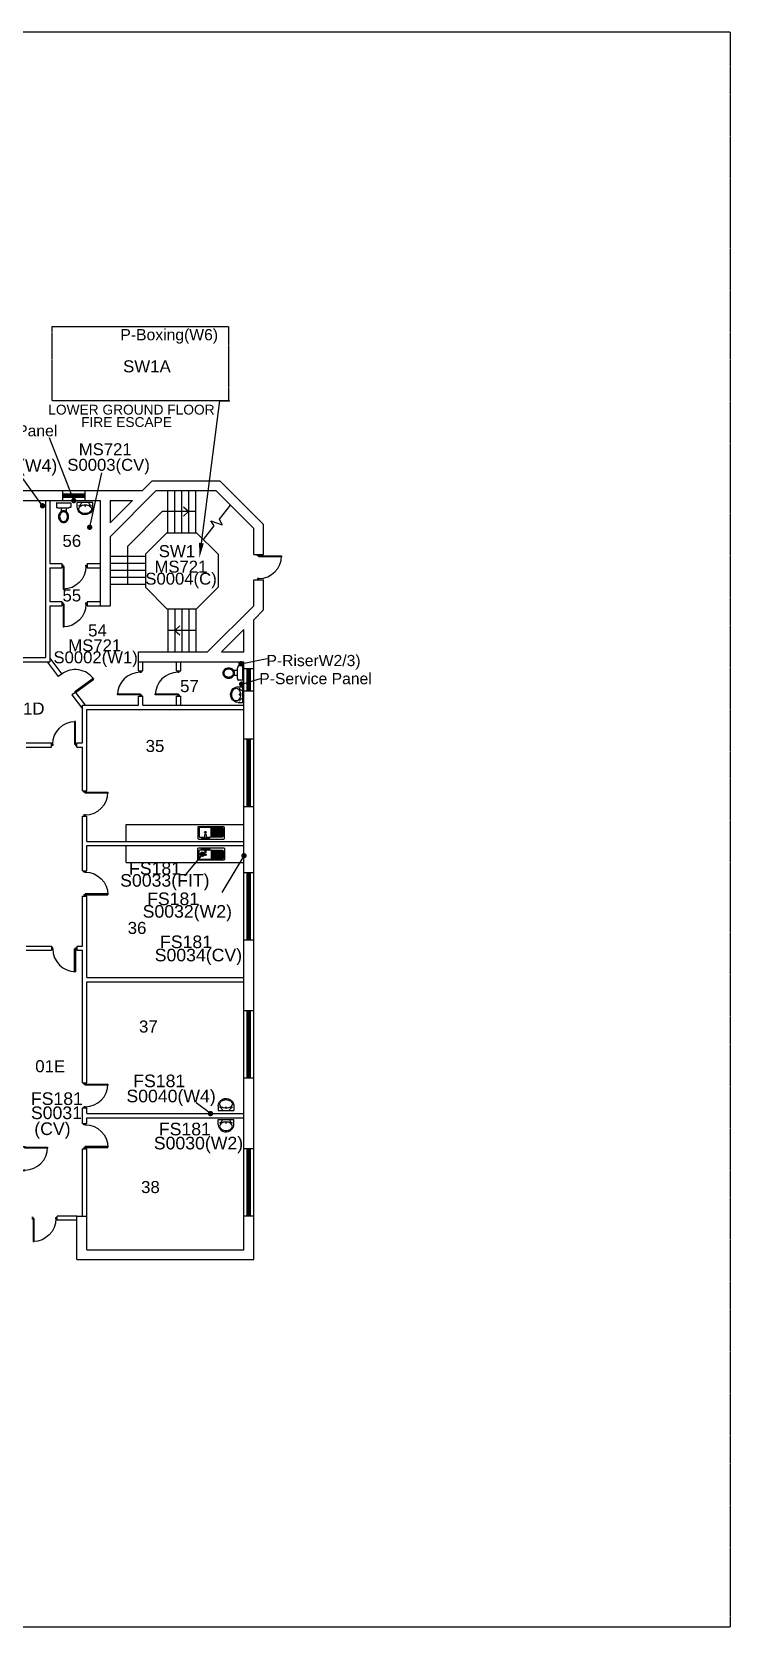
# Model space of a CAD drawing. Extents: x -211487 to 129179, y -113885 to 115281.
# Drawn here: x -119099 to -94244, y -55162 to 1681 of the extents above; entities that cross this region are included whole.
import ezdxf
from ezdxf import colors
from ezdxf.entities.mleader import LeaderData, LeaderLine
from ezdxf.math import Vec2, Vec3

# ---------------------------------------------------------------- set-up
doc = ezdxf.new("R2010")
doc.units = 0
doc.linetypes.add('HIDDEN', pattern=[0.375, 0.25, -0.125])
doc.layers.get('0').update_dxf_attribs({"linetype": 'CONTINUOUS'})
for name, color, linetype in [('BLD-PART', 7, 'CONTINUOUS'), ('BLD-STRUCT', 7, 'CONTINUOUS'), ('DOOR', 7, 'CONTINUOUS'), ('FURNITURE', 7, 'CONTINUOUS'), ('Items-Negative', 104, 'CONTINUOUS'), ('Items-Positive', 6, 'CONTINUOUS'), ('LINE_DRAWING', 7, 'CONTINUOUS'), ('Not in Remit', 253, 'CONTINUOUS'), ('ROOMS', 5, 'CONTINUOUS'), ('SAN-FIT', 7, 'CONTINUOUS')]:
    doc.layers.add(name, color=color, linetype=linetype)
doc.styles.add('BOX-TEXT', font='arial.ttf')
doc.styles.get("Standard").update_dxf_attribs({"font": 'arial.ttf'})

# ---------------------------------------------------------------- blocks, each defined once
blk = doc.blocks.new('DOORX')
for p, q in [((0.05, 0), (0.05, 0.9)), ((0.05, 0.9), (0.09, 0.9)), ((0.09, 0.9), (0.09, 0)), ((0, 0), (0.05, 0)), ((0.09, 0), (0.05, 0)), ((0.05, 0), (0.05, -0.05)), ((0.05, -0.05), (0, -0.05)), ((0.95, 0), (0.95, -0.05)), ((1, 0), (0.95, 0)), ((0.95, -0.05), (1, -0.05))]:
    blk.add_line(p, q)
blk.add_arc((0.05, 0), 0.9, 0, 90)
blk = doc.blocks.new('STANDARD')
blk.add_blockref('DOORX', (0.537, 0.256))
blk = doc.blocks.new('WHB2')
for p, q in [((-0.28, 0), (0.28, 0)), ((-0.28, -0.172), (-0.28, 0)), ((0.28, -0.137), (0.28, 0))]:
    blk.add_line(p, q)
blk.add_lwpolyline([(-0.001, -0.083, 0.068343), (-0.091, -0.095, 0.080514), (-0.162, -0.128, 0.107064), (-0.212, -0.181, 0.138337), (-0.228, -0.236, 0.138337), (-0.212, -0.292, 0.107064), (-0.162, -0.345, 0.080514), (-0.091, -0.377, 0.068343), (-0.001, -0.39, 0.068343), (0.089, -0.377, 0.080514), (0.16, -0.345, 0.107064), (0.21, -0.292, 0.138337), (0.226, -0.236, 0.138337), (0.21, -0.181, 0.107064), (0.16, -0.128, 0.080514), (0.089, -0.095, 0.068343)], format="xyb", close=True)
blk.add_circle((0, -0.116), 0.0142)
for centre, radius, start, end in [((-0.243, -0.009), 0.105, 292.8641, 4.7363), ((0.243, -0.009), 0.105, 175.2637, 247.1359), ((0, -0.154), 0.281, 183.5443, 3.5955), ((-0.154, -0.18), 0.0885, 123.0153, 148.8458), ((0.154, -0.18), 0.0885, 31.1542, 56.9847)]:
    blk.add_arc(centre, radius, start, end)
blk = doc.blocks.new('SINKRH')
for p, q in [((0, 0.469), (0, -0.469)), ((0.114, 0.364), (0.039, 0.364)), ((0.039, 0.364), (0.039, 0.064)), ((0.039, 0.064), (0.114, 0.064)), ((0.969, 0.5), (0.05, 0.5)), ((0.052, 0.195), (0.052, 0.242)), ((0.052, 0.242), (0.362, 0.242)), ((0.362, 0.195), (0.052, 0.195)), ((0.114, 0.242), (0.114, 0.364)), ((0.114, 0.064), (0.114, 0.195)), ((0.153, 0.432), (0.15, 0.422)), ((0.15, 0.422), (0.151, 0.419)), ((0.15, 0.195), (0.15, 0.031)), ((0.151, 0.419), (0.151, 0.242)), ((0.2, 0.45), (0.18, 0.448)), ((0.185, 0.001), (0.185, -0.419)), ((0.9, 0.45), (0.2, 0.45)), ((0.5, 0.217), (0.503, 0.229)), ((0.503, 0.205), (0.5, 0.217)), ((0.554, 0.183), (0.532, 0.186)), ((0.534, 0.249), (0.554, 0.251)), ((0.554, 0.251), (0.575, 0.248)), ((0.575, 0.186), (0.554, 0.183)), ((0.604, 0.229), (0.608, 0.217)), ((0.608, 0.217), (0.604, 0.205)), ((0.912, -0.419), (0.912, 0)), ((0.95, 0.031), (0.95, 0.419)), ((1, -0.469), (1, 0.469)), ((0.05, -0.5), (0.95, -0.5)), ((0.2, 0), (0.9, 0)), ((0.235, -0.45), (0.862, -0.45)), ((0.25, -0.45), (0.25, 0)), ((0.35, -0.45), (0.35, 0)), ((0.45, -0.45), (0.45, 0)), ((0.55, -0.45), (0.55, 0)), ((0.65, -0.45), (0.65, 0)), ((0.75, -0.45), (0.75, 0)), ((0.85, -0.45), (0.85, 0))]:
    blk.add_line(p, q)
for centre, radius, start, end in [((0.048, 0.448), 0.0522, 87.70731, 156.59507), ((0.198, 0.052), 0.0521, 203.49901, 272.49022), ((0.182, 0.41), 0.0364, 119.36759, 143.64381), ((0.193, 0.391), 0.058, 103.12073, 119.36759), ((0.362, 0.219), 0.0233, 270, 90), ((0.537, 0.207), 0.0403, 122.00538, 146.4659), ((0.537, 0.227), 0.0403, 213.5341, 237.99462), ((0.551, 0.185), 0.0663, 104.51428, 122.00538), ((0.547, 0.244), 0.0596, 237.99462, 255.48572), ((0.561, 0.19), 0.0596, 57.99462, 75.48572), ((0.561, 0.244), 0.0596, 284.51428, 302.00538), ((0.571, 0.207), 0.0403, 33.5341, 57.99462), ((0.571, 0.227), 0.0403, 302.00538, 326.4659), ((0.902, 0.398), 0.0521, 23.49901, 92.49022), ((0.902, 0.052), 0.0521, 267.50978, 336.50099), ((0.969, 0.469), 0.0313, 360, 90), ((0.048, -0.448), 0.0519, 203.59362, 272.68816), ((0.233, -0.398), 0.0521, 203.49901, 272.49022), ((0.864, -0.398), 0.0521, 267.50978, 336.50099), ((0.952, -0.448), 0.0521, 267.50978, 336.50099)]:
    blk.add_arc(centre, radius, start, end)
blk = doc.blocks.new('WC1')
for p, q in [((0, -0.24), (0, 0.24)), ((0.015, 0.255), (0.156, 0.255)), ((0.171, 0.24), (0.171, 0.213)), ((0.171, 0.213), (0.189, 0.176)), ((0.189, 0.176), (0.189, -0.176)), ((0.189, 0.088), (0.313, 0.088)), ((0.015, -0.255), (0.156, -0.255)), ((0.171, -0.213), (0.189, -0.176)), ((0.171, -0.24), (0.171, -0.213)), ((0.189, -0.088), (0.312, -0.088))]:
    blk.add_line(p, q)
for points in [[(0.496, -0.18, 0.084445), (0.579, -0.166, 0.091522), (0.646, -0.128, 0.103706), (0.696, -0.063, 0.134256), (0.708, -0.001, 0.114344), (0.692, 0.066, 0.103706), (0.646, 0.125, 0.091522), (0.579, 0.164, 0.084445), (0.496, 0.178, 0.084445), (0.414, 0.164, 0.091522), (0.347, 0.125, 0.103706), (0.3, 0.066, 0.114344), (0.285, -0.001, 0.114344), (0.3, -0.068, 0.103706), (0.347, -0.128, 0.091522), (0.414, -0.166, 0.084445)], [(0.496, -0.141, 0.084445), (0.566, -0.129, 0.091522), (0.62, -0.098, 0.103706), (0.661, -0.046, 0.138985), (0.668, -0.003, 0.117883), (0.657, 0.049, 0.103706), (0.62, 0.095, 0.091522), (0.566, 0.127, 0.084445), (0.496, 0.139, 0.084445), (0.427, 0.127, 0.091522), (0.372, 0.095, 0.103706), (0.335, 0.049, 0.114344), (0.324, -0.001, 0.114344), (0.335, -0.051, 0.103706), (0.372, -0.098, 0.091522), (0.427, -0.129, 0.084445)]]:
    blk.add_lwpolyline(points, format="xyb", close=True)
for centre, start, end in [((0.015, 0.24), 90, 180), ((0.156, 0.24), 360, 90), ((0.015, -0.24), 180, 270), ((0.156, -0.24), 270, 0)]:
    blk.add_arc(centre, 0.0147, start, end)

msp = doc.modelspace()

# ---------------------------------------------------------------- linework, layer by layer
at = {"layer": 'BLD-PART'}
for p, q in [((-118616, -15014), (-118616, -20614)), ((-118616, -15014), (-118616, -20614)), ((-118466, -15014), (-118466, -17264)), ((-118466, -15014), (-118466, -17264)), ((-118466, -17264), (-118032, -17264)), ((-118466, -17264), (-118032, -17264)), ((-118466, -17414), (-118032, -17414)), ((-118466, -17414), (-118466, -18614)), ((-118466, -17414), (-118032, -17414)), ((-118466, -17414), (-118466, -18614)), ((-118032, -17264), (-118032, -17414)), ((-118032, -17264), (-118032, -17414)), ((-117132, -17264), (-117132, -17414)), ((-117132, -17264), (-116666, -17264)), ((-117132, -17264), (-117132, -17414)), ((-117132, -17264), (-116666, -17264)), ((-117132, -17414), (-116666, -17414)), ((-117132, -17414), (-116666, -17414)), ((-118466, -18614), (-118032, -18614)), ((-118466, -18614), (-118032, -18614)), ((-118032, -18614), (-118032, -18764)), ((-118032, -18614), (-118032, -18764)), ((-117132, -18614), (-116666, -18614)), ((-117132, -18614), (-117132, -18764)), ((-117132, -18614), (-116666, -18614)), ((-117132, -18614), (-117132, -18764)), ((-118466, -18764), (-118032, -18764)), ((-118466, -18764), (-118466, -20764)), ((-118466, -18764), (-118032, -18764)), ((-118466, -18764), (-118466, -20764)), ((-117132, -18764), (-116666, -18764)), ((-117132, -18764), (-116666, -18764)), ((-120516, -20614), (-118616, -20614)), ((-120516, -20614), (-118616, -20614)), ((-120236, -20764), (-118466, -20764)), ((-120236, -20764), (-118466, -20764)), ((-118560, -20764), (-118163, -21292)), ((-118560, -20764), (-118163, -21292)), ((-118466, -20639), (-118040, -21205)), ((-118466, -20639), (-118040, -21205)), ((-115300, -21090), (-115300, -20764)), ((-115300, -21090), (-115300, -20764)), ((-115150, -21090), (-115150, -20764)), ((-115150, -21090), (-115150, -20764)), ((-113950, -21090), (-113950, -20764)), ((-113800, -21090), (-113800, -20764)), ((-118040, -21205), (-118163, -21292)), ((-118040, -21205), (-118163, -21292)), ((-115300, -21090), (-115150, -21090)), ((-115300, -21090), (-115150, -21090)), ((-113950, -21090), (-113800, -21090)), ((-117553, -21853), (-117676, -21939)), ((-117553, -21853), (-117676, -21939)), ((-117676, -21939), (-117300, -22439)), ((-117676, -21939), (-117300, -22439)), ((-117553, -21853), (-117206, -22314)), ((-117553, -21853), (-117206, -22314)), ((-115300, -22314), (-115300, -21990)), ((-115300, -21990), (-115150, -21990)), ((-115300, -22314), (-115300, -21990)), ((-115300, -21990), (-115150, -21990)), ((-115150, -22314), (-115150, -21990)), ((-115150, -22314), (-115150, -21990)), ((-113950, -22314), (-113950, -21990)), ((-113950, -21990), (-113800, -21990)), ((-113800, -22314), (-113800, -21990)), ((-117300, -22314), (-115300, -22314)), ((-117300, -23652), (-117300, -22314)), ((-117300, -22314), (-115300, -22314)), ((-117150, -22464), (-111550, -22464)), ((-117150, -25364), (-117150, -22464)), ((-117150, -22464), (-111550, -22464)), ((-115150, -22314), (-113950, -22314)), ((-115150, -22314), (-113950, -22314)), ((-113950, -22314), (-111550, -22314)), ((-113800, -22314), (-111550, -22314)), ((-119300, -23652), (-118400, -23652)), ((-119300, -23802), (-118400, -23802)), ((-118400, -23802), (-118400, -23652)), ((-117500, -23802), (-117500, -23652)), ((-117500, -23652), (-117300, -23652)), ((-117500, -23802), (-117300, -23802)), ((-117300, -25364), (-117300, -23802)), ((-117300, -25364), (-117150, -25364)), ((-117300, -28214), (-117300, -26264)), ((-117300, -26264), (-117150, -26264)), ((-117150, -27164), (-117150, -26264)), ((-117150, -27164), (-111550, -27164)), ((-117150, -27314), (-111550, -27314)), ((-117150, -28214), (-117150, -27314)), ((-117300, -28214), (-117150, -28214)), ((-117300, -29114), (-117150, -29114)), ((-117300, -30892), (-117300, -29114)), ((-117150, -32014), (-117150, -29114)), ((-119300, -30892), (-118400, -30892)), ((-119300, -31042), (-118400, -31042)), ((-118400, -30892), (-118400, -31042)), ((-117500, -30892), (-117300, -30892)), ((-117500, -30892), (-117500, -31042)), ((-117500, -31042), (-117300, -31042)), ((-117300, -35764), (-117300, -31042)), ((-117150, -32014), (-111550, -32014)), ((-117150, -32164), (-111550, -32164)), ((-117150, -35764), (-117150, -32164)), ((-117300, -35764), (-117150, -35764)), ((-117300, -36664), (-117150, -36664)), ((-117300, -37214), (-117300, -36664)), ((-117150, -36864), (-117150, -36664)), ((-117150, -36864), (-111550, -36864)), ((-117300, -37214), (-117150, -37214)), ((-117150, -37014), (-111550, -37014)), ((-117150, -37214), (-117150, -37014)), ((-117300, -40514), (-117300, -38114)), ((-117300, -38114), (-117150, -38114)), ((-117150, -40514), (-117150, -38114)), ((-118200, -40664), (-118200, -40514)), ((-117500, -40514), (-118200, -40514)), ((-117500, -40664), (-118200, -40664))]:
    msp.add_line(p, q, dxfattribs=at)
at = {"layer": 'BLD-STRUCT'}
for p, q in [((-183216, -14664), (-115166, -14664)), ((-118010, -14664), (-118010, -15014)), ((-118010, -14664), (-118010, -15014)), ((-117210, -14664), (-117210, -15014)), ((-117210, -14664), (-117210, -15014)), ((-114671, -14664), (-116316, -16309)), ((-114671, -14664), (-116316, -16309)), ((-114816, -14314), (-115166, -14664)), ((-114816, -14314), (-115166, -14664)), ((-114816, -14314), (-112405, -14314)), ((-114816, -14314), (-112405, -14314)), ((-114671, -14664), (-112550, -14664)), ((-114671, -14664), (-112550, -14664)), ((-112550, -14664), (-111200, -16014)), ((-112550, -14664), (-111200, -16014)), ((-112405, -14314), (-110850, -15869)), ((-112405, -14314), (-110850, -15869)), ((-137616, -15014), (-116666, -15014)), ((-116666, -15014), (-116666, -18764)), ((-116666, -15014), (-116666, -18764)), ((-116316, -15014), (-115516, -15014)), ((-116316, -15014), (-116316, -15814)), ((-115516, -15014), (-116316, -15814)), ((-116316, -15014), (-115516, -15014)), ((-116316, -15014), (-116316, -15814)), ((-115516, -15014), (-116316, -15814)), ((-110850, -16941), (-110850, -15869)), ((-110850, -16941), (-110850, -15869)), ((-116316, -16309), (-116316, -18764)), ((-116316, -16309), (-116316, -18764)), ((-114295, -16164), (-115061, -16930)), ((-114295, -16164), (-115061, -16930)), ((-114295, -16164), (-113239, -16164)), ((-114295, -16164), (-113239, -16164)), ((-113239, -16164), (-112472, -16930)), ((-113239, -16164), (-112472, -16930)), ((-111200, -16941), (-111200, -16014)), ((-111200, -16941), (-111200, -16014)), ((-115061, -16930), (-115061, -18109)), ((-115061, -16930), (-115061, -18109)), ((-112472, -16930), (-112472, -18109)), ((-112472, -16930), (-112472, -18109)), ((-111200, -16941), (-110850, -16941)), ((-111200, -16941), (-110850, -16941)), ((-114295, -18875), (-115061, -18109)), ((-114295, -18875), (-115061, -18109)), ((-113239, -18875), (-112472, -18109)), ((-113239, -18875), (-112472, -18109)), ((-111200, -18769), (-111200, -17841)), ((-111200, -17841), (-110850, -17841)), ((-111200, -18769), (-111200, -17841)), ((-111200, -17841), (-110850, -17841)), ((-110850, -18914), (-110850, -17841)), ((-110850, -18914), (-110850, -17841)), ((-116666, -18764), (-116316, -18764)), ((-116666, -18764), (-116316, -18764)), ((-114295, -18875), (-113239, -18875)), ((-114295, -18875), (-113239, -18875)), ((-111200, -18769), (-112845, -20414)), ((-111200, -18769), (-112845, -20414)), ((-110850, -18914), (-111200, -19264)), ((-110850, -18914), (-111200, -19264)), ((-111200, -42064), (-111200, -19264)), ((-111550, -19614), (-112350, -20414)), ((-111550, -19614), (-112350, -20414)), ((-111550, -20414), (-111550, -19614)), ((-111550, -20414), (-111550, -19614)), ((-115300, -20414), (-112845, -20414)), ((-115300, -20764), (-115300, -20414)), ((-115300, -20414), (-112845, -20414)), ((-115300, -20764), (-115300, -20414)), ((-112350, -20414), (-111550, -20414)), ((-112350, -20414), (-111550, -20414)), ((-115300, -20764), (-113800, -20764)), ((-115300, -20764), (-113800, -20764)), ((-113800, -20764), (-111550, -20764)), ((-113800, -20764), (-111550, -20764)), ((-111550, -41714), (-111550, -20764)), ((-111550, -21002), (-111200, -21002)), ((-111550, -21002), (-111200, -21002)), ((-111550, -21802), (-111200, -21802)), ((-111550, -21802), (-111200, -21802)), ((-111550, -23515), (-111200, -23515)), ((-111550, -25915), (-111200, -25915)), ((-111550, -28275), (-111200, -28275)), ((-111550, -30675), (-111200, -30675)), ((-111550, -33190), (-111200, -33190)), ((-111550, -35590), (-111200, -35590)), ((-111550, -38105), (-111200, -38105)), ((-117500, -42064), (-117500, -40514)), ((-117500, -40514), (-117150, -40514)), ((-117150, -41714), (-117150, -40514)), ((-111550, -40505), (-111200, -40505)), ((-117150, -41714), (-111550, -41714)), ((-117500, -42064), (-111200, -42064))]:
    msp.add_line(p, q, dxfattribs=at)
at = {"layer": 'DOOR'}
for p, q in [((-114263, -16164), (-114263, -14664)), ((-114263, -16164), (-114263, -14664)), ((-114013, -16164), (-114013, -14664)), ((-114013, -16164), (-114013, -14664)), ((-113763, -16164), (-113763, -14664)), ((-113763, -16164), (-113763, -14664)), ((-113513, -16164), (-113513, -14664)), ((-113513, -16164), (-113513, -14664)), ((-113263, -16164), (-113263, -14664)), ((-113263, -16164), (-113263, -14664)), ((-118010, -14780), (-117210, -14780)), ((-118010, -14780), (-117210, -14780)), ((-118010, -14830), (-117210, -14830)), ((-118010, -14830), (-117210, -14830)), ((-118010, -14848), (-117210, -14848)), ((-118010, -14848), (-117210, -14848)), ((-118010, -14898), (-117210, -14898)), ((-118010, -14898), (-117210, -14898)), ((-113523, -15413), (-113699, -15252)), ((-113523, -15413), (-113699, -15252)), ((-112421, -15685), (-112027, -15187)), ((-112421, -15685), (-112027, -15187)), ((-114465, -15414), (-115689, -16638)), ((-114465, -15414), (-115689, -16638)), ((-113263, -15414), (-114465, -15414)), ((-113263, -15414), (-114465, -15414)), ((-113523, -15414), (-113699, -15575)), ((-113523, -15414), (-113699, -15575)), ((-112606, -15917), (-112727, -15736)), ((-112727, -15736), (-112330, -15878)), ((-112606, -15917), (-112727, -15736)), ((-112727, -15736), (-112330, -15878)), ((-112330, -15878), (-112421, -15685)), ((-112330, -15878), (-112421, -15685)), ((-112994, -16408), (-112606, -15917)), ((-112994, -16408), (-112606, -15917)), ((-115061, -17015), (-116316, -17015)), ((-115061, -17015), (-116316, -17015)), ((-115689, -18015), (-115689, -16638)), ((-115689, -18015), (-115689, -16638)), ((-115061, -17265), (-116316, -17265)), ((-115061, -17265), (-116316, -17265)), ((-115061, -17515), (-116316, -17515)), ((-115061, -17515), (-116316, -17515)), ((-115061, -17765), (-116316, -17765)), ((-115061, -17765), (-116316, -17765)), ((-115061, -18015), (-116316, -18015)), ((-115061, -18015), (-116316, -18015)), ((-114263, -18875), (-114263, -20414)), ((-114263, -18875), (-114263, -20414)), ((-114013, -18875), (-114013, -20414)), ((-114013, -18875), (-114013, -20414)), ((-113763, -18875), (-113763, -20414)), ((-113763, -18875), (-113763, -20414)), ((-113513, -18875), (-113513, -20414)), ((-113513, -18875), (-113513, -20414)), ((-113263, -18875), (-113263, -20414)), ((-113263, -18875), (-113263, -20414)), ((-113263, -19645), (-114263, -19645)), ((-113263, -19645), (-114263, -19645)), ((-114014, -19645), (-113838, -19484)), ((-114014, -19645), (-113838, -19484)), ((-114014, -19646), (-113838, -19807)), ((-114014, -19646), (-113838, -19807)), ((-111434, -21802), (-111434, -21002)), ((-111434, -21802), (-111434, -21002)), ((-111384, -21802), (-111384, -21002)), ((-111384, -21802), (-111384, -21002)), ((-111366, -21802), (-111366, -21002)), ((-111366, -21802), (-111366, -21002)), ((-111316, -21802), (-111316, -21002)), ((-111316, -21802), (-111316, -21002)), ((-117577, -21821), (-116914, -21353)), ((-117577, -21821), (-116914, -21353)), ((-117553, -21853), (-116891, -21386)), ((-117553, -21853), (-116891, -21386)), ((-117577, -21821), (-117553, -21853)), ((-117577, -21821), (-117553, -21853)), ((-111434, -25915), (-111434, -23515)), ((-111384, -25915), (-111384, -23515)), ((-111366, -25915), (-111366, -23515)), ((-111316, -25915), (-111316, -23515)), ((-111434, -30675), (-111434, -28275)), ((-111384, -30675), (-111384, -28275)), ((-111366, -30675), (-111366, -28275)), ((-111316, -30675), (-111316, -28275)), ((-111434, -35590), (-111434, -33190)), ((-111384, -35590), (-111384, -33190)), ((-111366, -35590), (-111366, -33190)), ((-111316, -35590), (-111316, -33190)), ((-111434, -40505), (-111434, -38105)), ((-111384, -40505), (-111384, -38105)), ((-111366, -40505), (-111366, -38105)), ((-111316, -40505), (-111316, -38105))]:
    msp.add_line(p, q, dxfattribs=at)
msp.add_arc((-117553, -21853), 810, 35.1725, 126.9625, dxfattribs=at)
msp.add_arc((-117553, -21853), 810, 35.1725, 126.9625, dxfattribs=at)
at = {"layer": 'FURNITURE'}
for p, q in [((-115750, -26564), (-111550, -26564)), ((-115750, -27164), (-115750, -26564)), ((-115750, -27914), (-115750, -27314)), ((-115750, -27914), (-111550, -27914))]:
    msp.add_line(p, q, dxfattribs=at)
at = {"layer": 'Items-Negative', "ltscale": 0.5}
for p, q in [((-118723, -15206), (-119540, -14062)), ((-117043, -15970), (-116607, -14033)), ((-113031, -27620), (-113672, -28393)), ((-111550, -27674), (-112333, -28989)), ((-112742, -36864), (-113252, -36483))]:
    msp.add_line(p, q, dxfattribs=at)
at = {"layer": 'Items-Negative', "ltscale": 0.5, "const_width": 95.3}
for points in [[(-118771, -15206, 1), (-118675, -15206, 1)], [(-117091, -15970, 1), (-116996, -15970, 1)], [(-113078, -27620, 1), (-112983, -27620, 1)], [(-111598, -27674, 1), (-111502, -27674, 1)], [(-112790, -36864, 1), (-112694, -36864, 1)]]:
    msp.add_lwpolyline(points, format="xyb", close=True, dxfattribs=at)
at = {"layer": 'Items-Positive', "color": 40, "ltscale": 0.5}
for p, q in [((-117607, -15021), (-118469, -12784)), ((-111658, -20832), (-110728, -20650)), ((-111631, -21557), (-110956, -21355))]:
    msp.add_line(p, q, dxfattribs=at)
at = {"layer": 'Items-Positive', "color": 40, "ltscale": 0.5, "const_width": 95.3}
for points in [[(-117655, -15021, 1), (-117559, -15021, 1)], [(-111705, -20832, 1), (-111610, -20832, 1)], [(-111679, -21557, 1), (-111584, -21557, 1)]]:
    msp.add_lwpolyline(points, format="xyb", close=True, dxfattribs=at)
at = {"layer": 'LINE_DRAWING', "linetype": 'HIDDEN'}
msp.add_lwpolyline([(-118373, -8817), (-112103, -8817), (-112103, -11463), (-118373, -11463)], close=True, dxfattribs=at)
at = {"layer": 'Not in Remit', "linetype": 'HIDDEN'}
msp.add_lwpolyline([(-211487, 1681), (-94244, 1681), (-94244, -55162), (-211487, -55162)], close=True, dxfattribs=at)

# ---------------------------------------------------------------- block references
at = {"layer": 'DOOR', "yscale": 900, "zscale": 900}
for p, xscale, rotation in [((-111249, -16459), 900, 270), ((-111249, -16459), 900, 270), ((-118514, -17134), -900, 180), ((-118514, -17134), -900, 180), ((-118514, -18479), -900, 180), ((-118514, -18479), -900, 180), ((-115012, -22475), 900, 90), ((-115012, -22475), 900, 90), ((-113666, -22475), 900, 90), ((-117435, -24881), 900, 270), ((-117435, -29597), -900, 270), ((-117017, -30766), 900, 180), ((-117435, -35281), 900, 270), ((-117435, -38598), -900, 270), ((-119583, -37536), 900, 270), ((-119581, -40380), -900, 180)]:
    msp.add_blockref('Standard', p, dxfattribs=dict(at, xscale=xscale, rotation=rotation))
at = {"layer": 'DOOR', "xscale": -900, "yscale": 900, "zscale": 900}
msp.add_blockref('Standard', (-117017, -23927), dxfattribs=at)
at = {"layer": 'SAN-FIT'}
for name, p, xscale, yscale, zscale, rotation in [('WC1', (-117971, -15096), 1000, 1000, 1000, 270), ('WC1', (-117971, -15096), 1000, 1000, 1000, 270), ('WC1', (-111597, -21168), 1000, 1000, 1000, 180), ('WC1', (-111597, -21168), 1000, 1000, 1000, 180), ('WHB2', (-111590, -21932), -1000, 1000, 1000, 270), ('WHB2', (-111590, -21932), -1000, 1000, 1000, 270), ('SINKRH', (-112716, -27082), 439.4728601832867, 947.6495077345817, 439.4728601832867, 89.99999999999999), ('SINKRH', (-112716, -27395), -439.4728601832867, 947.6495077345817, 439.4728601832867, 90), ('WHB2', (-112189, -36757), -1000, 1000, 1000, 180)]:
    msp.add_blockref(name, p, dxfattribs=dict(at, xscale=xscale, yscale=yscale, zscale=zscale, rotation=rotation))
at = {"layer": 'SAN-FIT', "yscale": 1000, "zscale": 1000}
for p, xscale in [((-117206, -15089), -1000), ((-117206, -15089), -1000), ((-112189, -37079), 1000)]:
    msp.add_blockref('WHB2', p, dxfattribs=dict(at, xscale=xscale))

# ---------------------------------------------------------------- texts
at = {"layer": 'Items-Negative', "ltscale": 0.5, "style": 'BOX-TEXT'}
for s, height, p in [('MS721', 425, (-117431, -13402)), ('S0042(W4)', 450, (-121376, -13994)), ('S0003(CV)', 425, (-117838, -13957)), ('S0004(C)', 425, (-115061, -18015)), ('MS721', 425, (-114736, -17586)), ('S0002(W1)', 425, (-118333, -20817)), ('MS721', 425, (-117803, -20391)), ('S0033(FIT)', 450, (-115957, -28778)), ('S0032(W2)', 450, (-115157, -29882)), ('S0034(CV)', 450, (-114728, -31438)), ('S0040(W4)', 450, (-115735, -36462)), ('S0031', 450, (-119135, -37060)), ('(CV)', 450, (-119015, -37627)), ('S0030(W2)', 450, (-114759, -38139))]:
    msp.add_text(s, height=height, dxfattribs=at).set_placement(p)
at = {"layer": 'Items-Negative', "ltscale": 0.5}
for p in [(-115642, -28349), (-114999, -29435), (-114539, -30968), (-115492, -35923), (-119136, -36556), (-114580, -37639)]:
    msp.add_text('FS181', height=450, dxfattribs=at).set_placement(p)
at = {"layer": 'Items-Positive', "color": 40, "ltscale": 0.5, "style": 'BOX-TEXT'}
for s, p in [('P-Boxing(W6)', (-115950, -9307)), ('P-Service Panel', (-122201, -12730)), ('P-RiserW2/3)', (-110751, -20919)), ('P-Service Panel', (-111006, -21562))]:
    msp.add_text(s, height=400, dxfattribs=at).set_placement(p)
at = {"layer": 'LINE_DRAWING', "ltscale": 0.5, "style": 'BOX-TEXT'}
for s, p in [('LOWER GROUND FLOOR', (-118517, -11954)), ('FIRE ESCAPE', (-117348, -12396))]:
    msp.add_text(s, height=350, dxfattribs=at).set_placement(p)
at = {"layer": 'ROOMS', "ltscale": 0.5, "style": 'BOX-TEXT'}
for s, p in [('SW1A', (-115854, -10450)), ('56', (-118012, -16669)), ('SW1', (-114585, -17036)), ('55', (-118012, -18613)), ('54', (-117099, -19860)), ('57', (-113824, -21845)), ('01D', (-119749, -22644)), ('35', (-115051, -23978)), ('36', (-115690, -30462)), ('37', (-115287, -33975)), ('01E', (-118981, -35389)), ('38', (-115213, -39695))]:
    msp.add_text(s, height=429, dxfattribs=at).set_placement(p)

# ---------------------------------------------------------------- leaders
at = {"layer": 'LINE_DRAWING', "linetype": 'HIDDEN'}
ml = msp.add_multileader_mtext('Standard', dxfattribs=at)
ml.set_content('')
ml.set_leader_properties()
ml.build(insert=Vec2(0, 0))
ml.multileader.update_dxf_attribs({"text_right_attachment_type": 6, "dogleg_length": 0.36, "arrow_head_size": 525, "scale": 15})
ctx = ml.context
ctx.base_point, ctx.scale, ctx.char_height, ctx.arrow_head_size, ctx.landing_gap_size, ctx.plane_origin = Vec3(-112056, -11463), 15, 60, 525, 30, Vec3(-113321, -16611)
ctx.right_attachment = 6
notes = []
notes.append((ctx, [(0, (1, 1, 0), (-112412, -11463), (1, 0), 356, [(0, [(-113133, -17053)], 0, [])])]))
ctx.mtext, ml.multileader.dxf.content_type = None, 0
for ctx, leaders in notes:
    for number, flags, end, landing, length, lines in leaders:
        leader = LeaderData()
        leader.index, (leader.has_last_leader_line, leader.has_dogleg_vector, leader.attachment_direction) = number, flags
        leader.last_leader_point, leader.dogleg_vector, leader.dogleg_length = Vec3(end), Vec3(landing), length
        for number, points, colour, breaks in lines:
            line = LeaderLine()
            line.index, line.vertices, line.color, line.breaks = number, Vec3.list(points), colors.encode_raw_color(colour), breaks
            leader.lines.append(line)
        ctx.leaders.append(leader)

doc.saveas('drawing.dxf')
